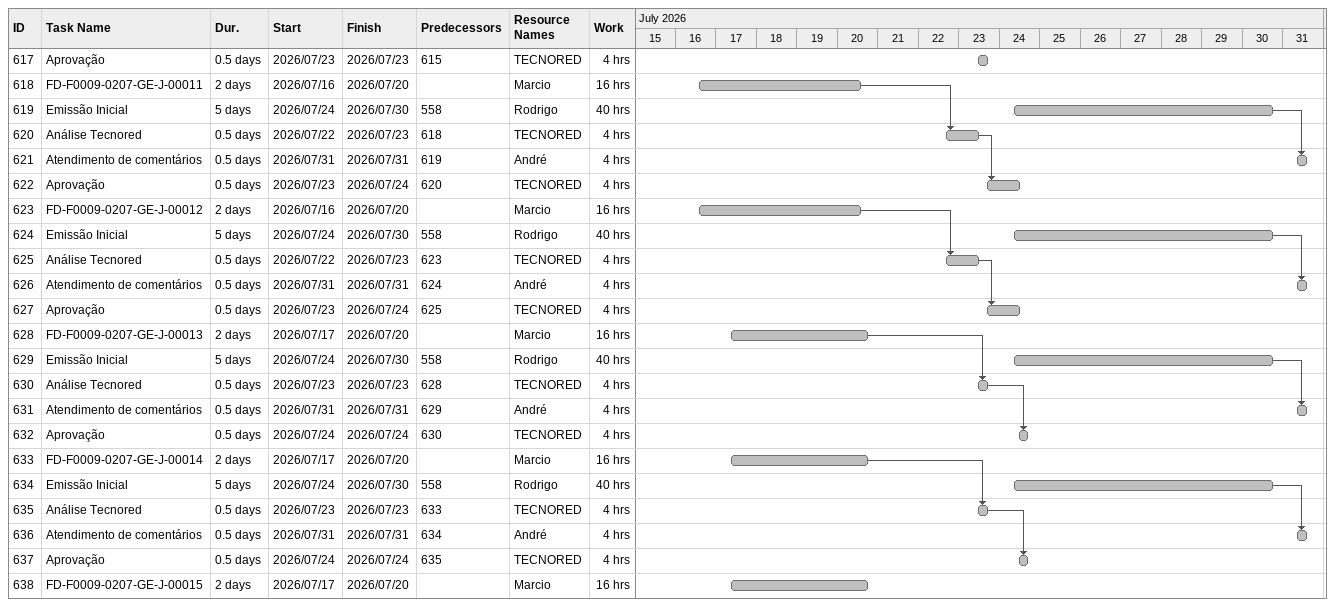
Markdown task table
| ID | Task | Duration | Start | Finish | Predecessors | Resources | Work (h) |
|---|---|---|---|---|---|---|---|
| 617 | Aprovação | 0.5d | 2026-07-23 | 2026-07-23 | 615 | TECNORED | 4 |
| 618 | FD-F0009-0207-GE-J-00011 | 2d | 2026-07-16 | 2026-07-20 |  | Marcio | 16 |
| 619 | Emissão Inicial | 5d | 2026-07-24 | 2026-07-30 | 558 | Rodrigo | 40 |
| 620 | Análise Tecnored | 0.5d | 2026-07-22 | 2026-07-23 | 618 | TECNORED | 4 |
| 621 | Atendimento de comentários | 0.5d | 2026-07-31 | 2026-07-31 | 619 | André | 4 |
| 622 | Aprovação | 0.5d | 2026-07-23 | 2026-07-24 | 620 | TECNORED | 4 |
| 623 | FD-F0009-0207-GE-J-00012 | 2d | 2026-07-16 | 2026-07-20 |  | Marcio | 16 |
| 624 | Emissão Inicial | 5d | 2026-07-24 | 2026-07-30 | 558 | Rodrigo | 40 |
| 625 | Análise Tecnored | 0.5d | 2026-07-22 | 2026-07-23 | 623 | TECNORED | 4 |
| 626 | Atendimento de comentários | 0.5d | 2026-07-31 | 2026-07-31 | 624 | André | 4 |
| 627 | Aprovação | 0.5d | 2026-07-23 | 2026-07-24 | 625 | TECNORED | 4 |
| 628 | FD-F0009-0207-GE-J-00013 | 2d | 2026-07-17 | 2026-07-20 |  | Marcio | 16 |
| 629 | Emissão Inicial | 5d | 2026-07-24 | 2026-07-30 | 558 | Rodrigo | 40 |
| 630 | Análise Tecnored | 0.5d | 2026-07-23 | 2026-07-23 | 628 | TECNORED | 4 |
| 631 | Atendimento de comentários | 0.5d | 2026-07-31 | 2026-07-31 | 629 | André | 4 |
| 632 | Aprovação | 0.5d | 2026-07-24 | 2026-07-24 | 630 | TECNORED | 4 |
| 633 | FD-F0009-0207-GE-J-00014 | 2d | 2026-07-17 | 2026-07-20 |  | Marcio | 16 |
| 634 | Emissão Inicial | 5d | 2026-07-24 | 2026-07-30 | 558 | Rodrigo | 40 |
| 635 | Análise Tecnored | 0.5d | 2026-07-23 | 2026-07-23 | 633 | TECNORED | 4 |
| 636 | Atendimento de comentários | 0.5d | 2026-07-31 | 2026-07-31 | 634 | André | 4 |
| 637 | Aprovação | 0.5d | 2026-07-24 | 2026-07-24 | 635 | TECNORED | 4 |
| 638 | FD-F0009-0207-GE-J-00015 | 2d | 2026-07-17 | 2026-07-20 |  | Marcio | 16 |
